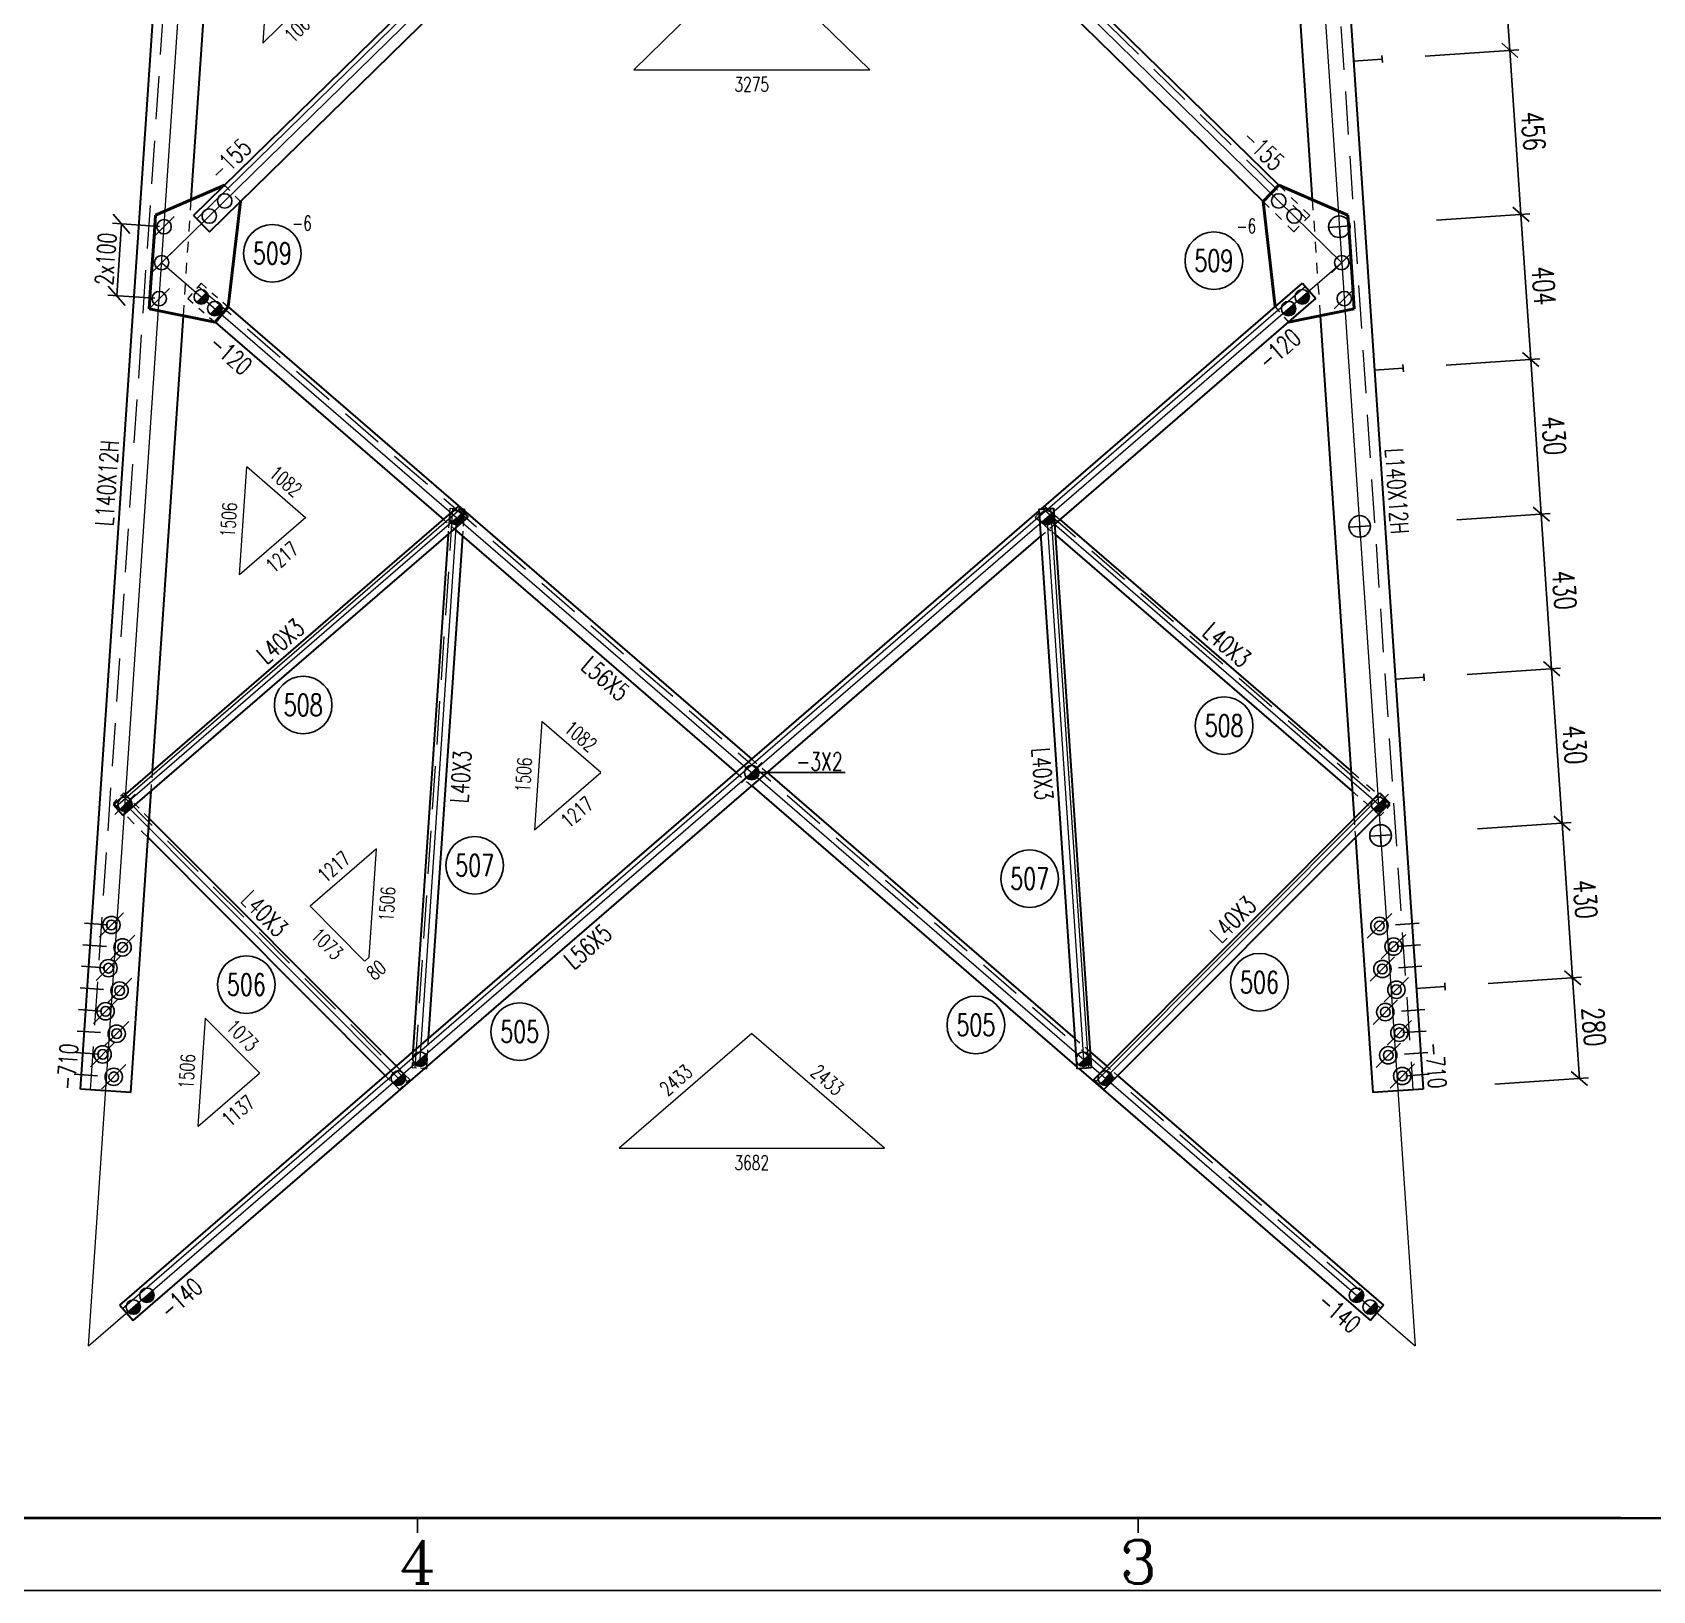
# Model space of a CAD drawing. Header units: millimetres. Extents: x 0 to 11880, y 0 to 8400.
# Drawn here: x 2611 to 7107, y 0 to 4325 of the extents above; entities that cross this region are included whole.
import ezdxf
from ezdxf.enums import TextEntityAlignment as Align

# ---------------------------------------------------------------- set-up
doc = ezdxf.new("R2010")
doc.units = ezdxf.units.MM
doc.header["$LTSCALE"] = 240
doc.header["$PDMODE"] = 3
for name, pattern in [('ANGLCEN', [2, 1.25, -0.25, 0.25, -0.25]), ('AOUTLINE', [6, 1, 1, 1, 1, 1, 1]), ('BOUTLINE', [6, 1, 1, 1, 1, 1, 1]), ('END1A', [6, 1, 1, 1, 1, 1, 1]), ('END2A', [6, 1, 1, 1, 1, 1, 1]), ('HIDDEN', [0.375, 0.25, -0.125]), ('THICKA', [6, 1, 1, 1, 1, 1, 1]), ('THICKB', [0.75, 0.5, -0.25])]:
    doc.linetypes.add(name, pattern=pattern)
for name, color, linetype in [('BACK', 7, 'Continuous'), ('FRONT', 7, 'Continuous'), ('MAIN', 7, 'Continuous'), ('PLATE', 7, 'Continuous'), ('Rotated', 7, 'Continuous'), ('TOWERNUT', 7, 'Continuous'), ('TRIANGLES', 1, 'Continuous')]:
    doc.layers.add(name, color=color, linetype=linetype)
doc.styles.add('COMPLEX', font='COMPLEX')
doc.styles.add('HZTXT', font='txt', dxfattribs={"width": 0.8, "bigfont": 'hztxt'})
doc.styles.add('SIMPLEX', font='simplex', dxfattribs={"width": 0.7, "bigfont": 'HZTXT'})
doc.styles.add('仿宋', font='SIMFANG.TTF')
doc.dimstyles.new('ISO-25', dxfattribs={"dimtxt": 2.5, "dimasz": 2.5, "dimexe": 1.25, "dimexo": 0.625, "dimtad": 1, "dimtxsty": 'Standard', "dimcen": 2.5, "dimadec": 0, "dimazin": 0, "dimtfac": 1, "dimtmove": 0, "dimatfit": 3, "dimfxl": 0, "dimarcsym": 0})

# ---------------------------------------------------------------- blocks, each defined once
blk = doc.blocks.new('TRIANGLE1TXT')
at = {"layer": 'TRIANGLES', "style": 'SIMPLEX', "width": 0.7}
blk.add_attdef('TRIANGLE1TXT', text='', height=40, dxfattribs=at).set_placement((0, 0), align=Align.MIDDLE)
blk = doc.blocks.new('TRIANGLE1S')
at = {"layer": 'TRIANGLES', "color": 1, "linetype": 'Continuous', "lineweight": 0}
blk.add_line((0, 0), (1, 0), dxfattribs=at)
at = {"layer": 'TRIANGLES', "style": '仿宋', "flags": 1}
for tag, p in [('SIDEMARK1', (0.394, 0.0116)), ('SIDEMARK2', (0.394, -0.0111)), ('SIDELENGTH', (0.3945, 0.0379)), ('SIDEMARK3', (0.394, -0.0342)), ('SIDEMARK4', (0.394, -0.0569))]:
    blk.add_attdef(tag, p, '', height=0.0177, dxfattribs=at)
blk = doc.blocks.new('*E26')
at = {"layer": 'TRIANGLES', "yscale": 0.1999999999998181, "zscale": 0.2}
for p, xscale, rotation in [((3271, 4917.9), 300.6894120184472, 266.1193810469588), ((4607.4, 4863.3), 457.7958996673013, 224.3252970643458), ((4934.9, 4543.4), 457.7958996672987, 135.6747029356538), ((3250.6, 4617.9), 212.8979498336517, 44.32529706434585), ((3185.5, 3144.9), 300.6894120184472, 86.11938104695875), ((3205.9, 3444.9), 216.2370660444573, 319.2241783193177), ((3369.6, 3303.7), 243.1098861605171, 220.775821680682), ((4024.6, 2738.8), 300.6894120184481, 266.1193810469589), ((4188.4, 2597.6), 216.2370660444586, 139.2241783193176), ((4004.3, 2438.8), 243.1098861605165, 40.77582168068217), ((3565.8, 2386.1), 243.1098861605184, 220.7758216806821), ((3545.5, 2086.1), 300.6894120184472, 86.11938104695892), ((3381.7, 2227.3), 214.4711114254104, 314.9923276995633), ((3533.3, 2075.7), 16.00000000000149, 40.77582168068161), ((3090.3, 1917.3), 300.6894120184463, 266.1193810469587), ((3242, 1765.6), 214.4711114254085, 134.9923276995631), ((4607.4, 1874.7), 486.2197723210356, 220.775821680682), ((4975.6, 1557.2), 486.2197723210334, 139.2241783193176), ((3070, 1617.3), 227.1098861605175, 40.77582168068226)]:
    blk.add_blockref('TRIANGLE1S', p, dxfattribs=dict(at, xscale=xscale, rotation=rotation))
at = {"layer": 'TRIANGLES'}
for p, rotation, values in [((3354.7, 4663.7), 44.32529706436259, {'TRIANGLE1TXT': '1065'}), ((3313.9, 3404.6), 319.2241783193022, {'TRIANGLE1TXT': '1082'}), ((3155.8, 3297.6), 86.11938104698669, {'TRIANGLE1TXT': '1506'}), ((3303.7, 3194), 40.775821680688, {'TRIANGLE1TXT': '1217'}), ((4132.6, 2698.5), 319.224178319302, {'TRIANGLE1TXT': '1082'}), ((3974.5, 2591.5), 86.1193810469875, {'TRIANGLE1TXT': '1506'}), ((4122.5, 2487.9), 40.77582168067818, {'TRIANGLE1TXT': '1217'}), ((3447.6, 2337), 40.77582168068786, {'TRIANGLE1TXT': '1217'}), ((3595.5, 2233.4), 86.1193810469875, {'TRIANGLE1TXT': '1506'}), ((3429.2, 2123.2), 314.9923276995563, {'TRIANGLE1TXT': '1073'}), ((3565.5, 2050.6), 40.77582168067818, {'TRIANGLE1TXT': '80'}), ((3194.4, 1869.7), 314.9923276995564, {'TRIANGLE1TXT': '1073'}), ((3040.3, 1770), 86.1193810469875, {'TRIANGLE1TXT': '1506'}), ((4397.2, 1746.2), 40.77582168067818, {'TRIANGLE1TXT': '2433'}), ((4817.6, 1746.2), 319.224178319302, {'TRIANGLE1TXT': '2433'}), ((3182.1, 1661.2), 40.77582168068786, {'TRIANGLE1TXT': '1137'})]:
    blk.add_blockref('TRIANGLE1TXT', p, dxfattribs=dict(at, rotation=rotation)).add_auto_attribs(values)
blk = doc.blocks.new('MAINANGLE')
at = {"layer": 'MAIN', "color": 2, "linetype": 'ANGLCEN', "lineweight": 0}
blk.add_line((-0.5, 0), (0.5, 0), dxfattribs=at)
at = {"layer": 'MAIN', "style": 'HZTXT', "width": 0.8, "flags": 1}
for tag, p in [('ATYPE', (-0.12897, 0.18894)), ('Q235345', (-0.12897, 0.13894)), ('ALENGTH', (-0.12897, 0.08894)), ('ABACK1', (-0.12897, 0.03894)), ('ABACK2', (-0.12897, -0.01106)), ('SCROWTYP', (-0.12897, -0.06106)), ('SCROWPS1', (-0.12897, -0.11106)), ('SCROWPS2', (-0.12897, -0.16106)), ('SCROWQT1', (-0.12897, -0.21106)), ('SCROWQT2', (-0.12897, -0.26106)), ('SQUIRE', (-0.12897, -0.31106)), ('MAINOR', (-0.12897, -0.36106)), ('TOWER3D', (-0.12897, -0.41106)), ('REMARK', (-0.12897, -0.46106))]:
    blk.add_attdef(tag, p, '', height=0.05, dxfattribs=at)
blk = doc.blocks.new('ANGLE_TYPE')
at = {"color": 3, "style": 'SIMPLEX', "width": 0.7}
blk.add_attdef('ANGLESIZE', text='', height=50, dxfattribs=at).set_placement((0, 0), align=Align.CENTER)
blk = doc.blocks.new('FRONTANGLE')
at = {"layer": 'FRONT', "color": 2, "linetype": 'ANGLCEN', "lineweight": 0}
blk.add_line((-0.5, 0), (0.5, 0), dxfattribs=at)
at = {"layer": 'FRONT', "style": 'HZTXT', "width": 0.8, "flags": 1}
for tag, p in [('ATYPE', (-0.12897, 0.18894)), ('Q235345', (-0.12897, 0.13894)), ('ALENGTH', (-0.12897, 0.08894)), ('ABACK1', (-0.12897, 0.03894)), ('ABACK2', (-0.12897, -0.01106)), ('SCROWTYP', (-0.12897, -0.06106)), ('SCROWPS1', (-0.12897, -0.11106)), ('SCROWPS2', (-0.12897, -0.16106)), ('SCROWQT1', (-0.12897, -0.21106)), ('SCROWQT2', (-0.12897, -0.26106)), ('SQUIRE', (-0.12897, -0.31106)), ('MAINOR', (-0.12897, -0.36106)), ('TOWER3D', (-0.12897, -0.41106)), ('REMARK', (-0.12897, -0.46106)), ('REMARK1', (-0.12897, -0.51093)), ('REMARK2', (-0.12897, -0.56463)), ('REMARK3', (-0.12897, -0.62216)), ('REMARK4', (-0.12897, -0.6797)), ('REMARK5', (-0.12897, -0.73674)), ('REMARK6', (-0.12897, -0.80123)), ('REMARK7', (-0.12897, -0.86324)), ('REMARK8', (-0.12897, -0.93021)), ('REMARK9', (-0.12897, -0.9947)), ('REMARK10', (-0.12897, -1.0567))]:
    blk.add_attdef(tag, p, '', height=0.05, dxfattribs=at)
blk = doc.blocks.new('BACKANGLE')
at = {"layer": 'BACK', "color": 2, "linetype": 'ANGLCEN', "lineweight": 0}
blk.add_line((-0.5, 0), (0.5, 0), dxfattribs=at)
at = {"layer": 'BACK', "style": 'HZTXT', "width": 0.8, "flags": 1}
for tag, p in [('ATYPE', (-0.12897, 0.18894)), ('Q235345', (-0.12897, 0.13894)), ('ALENGTH', (-0.12897, 0.08894)), ('ABACK1', (-0.12897, 0.03894)), ('ABACK2', (-0.12897, -0.01106)), ('SCROWTYP', (-0.12897, -0.06106)), ('SCROWPS1', (-0.12897, -0.11106)), ('SCROWPS2', (-0.12897, -0.16106)), ('SCROWQT1', (-0.12897, -0.21106)), ('SCROWQT2', (-0.12897, -0.26106)), ('SQUIRE', (-0.12897, -0.31106)), ('MAINOR', (-0.12897, -0.36106)), ('TOWER3D', (-0.12897, -0.41106))]:
    blk.add_attdef(tag, p, '', height=0.05, dxfattribs=at)
at = {"layer": 'FRONT', "style": 'HZTXT', "width": 0.8, "flags": 1}
for tag, p in [('REMARK', (-0.12367, -0.47698)), ('REMARK1', (-0.12367, -0.52685)), ('REMARK2', (-0.12367, -0.58055)), ('REMARK3', (-0.12367, -0.63808)), ('REMARK4', (-0.12367, -0.69562)), ('REMARK5', (-0.12367, -0.75267)), ('REMARK6', (-0.12367, -0.81715)), ('REMARK7', (-0.12367, -0.87916)), ('REMARK8', (-0.12367, -0.94613)), ('REMARK9', (-0.12367, -1.01062)), ('REMARK10', (-0.12367, -1.07263))]:
    blk.add_attdef(tag, p, '', height=0.05, dxfattribs=at)
blk = doc.blocks.new('Angle_BE')
at = {"color": 1, "style": 'SIMPLEX', "width": 0.7}
blk.add_attdef('BACK_ANGLE_END', text='', height=50, dxfattribs=at).set_placement((0, 0), align=Align.CENTER)
blk = doc.blocks.new('SM16X40')
at = {"color": 1}
blk.add_lwpolyline([(7.2, 7.2, 19.5, 19.5, -1.005029), (-7.3, -7.2, 9.76, 9.76, 1.005029)], format="xyseb", dxfattribs=at)
blk.add_circle((0, 0), 20, dxfattribs=at)
at = {"color": 5, "style": 'HZTXT', "width": 0.8}
for tag, p, flags in [('SCROWTYPE', (-15, 36.6), 3), ('REMARK1', (-15, 27.4), 1), ('REMARK2', (-15, 18.2), 1)]:
    blk.add_attdef(tag, p, '', height=8, dxfattribs=dict(at, flags=flags))
blk = doc.blocks.new('SM20X45')
at = {"color": 1}
blk.add_circle((0, 0), 20, dxfattribs=at)
at = {"color": 5, "style": 'HZTXT', "width": 0.8}
for tag, p, flags in [('SCROWTYPE', (-15, 36.6), 3), ('REMARK1', (-15, 27.4), 1), ('REMARK2', (-15, 18.2), 1)]:
    blk.add_attdef(tag, p, '', height=8, dxfattribs=dict(at, flags=flags))
blk = doc.blocks.new('SM20X55')
at = {"color": 1}
blk.add_line((-28.2, -28.4), (28.2, 28.4), dxfattribs=at)
blk.add_circle((0, 0), 20, dxfattribs=at)
at = {"color": 5, "style": 'HZTXT', "width": 0.8}
for tag, p, flags in [('SCROWTYPE', (-15, 36.6), 3), ('REMARK1', (-15, 27.4), 1), ('REMARK2', (-15, 18.2), 1)]:
    blk.add_attdef(tag, p, '', height=8, dxfattribs=dict(at, flags=flags))
blk = doc.blocks.new('D16L180F')
at = {"layer": 'TOWERNUT', "color": 1}
for p, q in [((-30, 0), (30, 0)), ((0, -30), (0, 0))]:
    blk.add_line(p, q, dxfattribs=at)
blk.add_circle((0, 0), 30, dxfattribs=at)
at = {"layer": 'TOWERNUT', "style": 'HZTXT', "width": 0.8}
for tag, p, flags in [('NUTTYPE', (-41.5, 22.3), 3), ('NUTMARK1', (-41.4, 1.7), 1), ('NUTMARK3', (-42, -43.7), 1), ('NUTMARK2', (-41.4, -20), 1)]:
    blk.add_attdef(tag, p, '', height=20, dxfattribs=dict(at, flags=flags))
blk = doc.blocks.new('D16L180S')
at = {"layer": 'TOWERNUT', "color": 1}
for p, q in [((0, 0), (80, 0)), ((80, -10), (80, 10))]:
    blk.add_line(p, q, dxfattribs=at)
at = {"layer": 'TOWERNUT', "style": 'HZTXT', "width": 0.8}
for tag, p, flags in [('NUTTYPE', (58.5, 22.3), 3), ('NUTMARK1', (58.6, 1.7), 1), ('NUTMARK3', (58, -43.7), 1), ('NUTMARK2', (58.6, -20), 1)]:
    blk.add_attdef(tag, p, '', height=20, dxfattribs=dict(at, flags=flags))
blk = doc.blocks.new('D20L200F')
at = {"layer": 'TOWERNUT', "color": 1}
for p, q in [((-30, 0), (30, 0)), ((0, -30), (0, 0))]:
    blk.add_line(p, q, dxfattribs=at)
blk.add_circle((0, 0), 30, dxfattribs=at)
at = {"layer": 'TOWERNUT', "style": 'HZTXT', "width": 0.8}
for tag, p, flags in [('NUTTYPE', (-41.5, 22.3), 3), ('NUTMARK1', (-41.4, 1.7), 1), ('NUTMARK3', (-42, -43.7), 1), ('NUTMARK2', (-41.4, -20), 1)]:
    blk.add_attdef(tag, p, '', height=20, dxfattribs=dict(at, flags=flags))
blk = doc.blocks.new('D24L240S')
at = {"layer": 'TOWERNUT', "color": 1}
for p, q in [((0, 0), (80, 0)), ((80, -10), (80, 10))]:
    blk.add_line(p, q, dxfattribs=at)
at = {"layer": 'TOWERNUT', "style": 'HZTXT', "width": 0.8}
for tag, p, flags in [('NUTTYPE', (58.5, 22.3), 3), ('NUTMARK1', (58.6, 1.7), 1), ('NUTMARK3', (58, -43.7), 1), ('NUTMARK2', (58.6, -20), 1)]:
    blk.add_attdef(tag, p, '', height=20, dxfattribs=dict(at, flags=flags))
blk = doc.blocks.new('_Oblique')
at = {"color": 0, "linetype": 'ByBlock', "lineweight": -2}
blk.add_line((-0.5, -0.5), (0.5, 0.5), dxfattribs=at)
blk = doc.blocks.new('*D44')
at = {"layer": 'Defpoints', "color": 0}
for p in [(6451.4, 1671.6), (6885.4, 1701), (6470.3, 1392.3)]:
    blk.add_point(p, dxfattribs=at)
at = {"layer": 'Rotated', "color": 0, "lineweight": -2}
for p, q in [((6650.9, 1685.1), (6910.3, 1702.7)), ((6904.3, 1421.6), (6885.4, 1701)), ((6669.8, 1405.8), (6929.3, 1423.3))]:
    blk.add_line(p, q, dxfattribs=at)
at = {"layer": 'Rotated', "color": 0, "lineweight": -2, "xscale": 42.4264, "yscale": 42.4264, "zscale": 42.4264}
for p, rotation in [((6885.4, 1701), 93.87178916347217), ((6904.3, 1421.6), 273.8717891634722)]:
    blk.add_blockref('_Oblique', p, dxfattribs=dict(at, rotation=rotation))
at = {"layer": 'Rotated', "color": 0, "insert": (6944.7, 1564.7), "char_height": 60, "attachment_point": 5, "rotation": 273.8718, "style": 'SIMPLEX'}
blk.add_mtext('280', dxfattribs=at)
blk = doc.blocks.new('*D45')
at = {"layer": 'Defpoints', "color": 0}
for p in [(6856.4, 2130), (6422.4, 2100.6), (6451.4, 1671.6)]:
    blk.add_point(p, dxfattribs=at)
at = {"layer": 'Rotated', "color": 0, "lineweight": -2}
for p, q in [((6621.9, 2114.1), (6881.3, 2131.7)), ((6885.4, 1701), (6856.4, 2130)), ((6650.9, 1685.1), (6910.3, 1702.7))]:
    blk.add_line(p, q, dxfattribs=at)
at = {"layer": 'Rotated', "color": 0, "lineweight": -2, "xscale": 42.4264, "yscale": 42.4264, "zscale": 42.4264}
for p, rotation in [((6856.4, 2130), 93.87178916347217), ((6885.4, 1701), 273.8717891634722)]:
    blk.add_blockref('_Oblique', p, dxfattribs=dict(at, rotation=rotation))
at = {"layer": 'Rotated', "color": 0, "insert": (6920.8, 1918.9), "char_height": 60, "attachment_point": 5, "rotation": 273.8718, "style": 'SIMPLEX'}
blk.add_mtext('430', dxfattribs=at)
blk = doc.blocks.new('*D46')
at = {"layer": 'Defpoints', "color": 0}
for p in [(6393.3, 2529.7), (6827.3, 2559), (6422.4, 2100.6)]:
    blk.add_point(p, dxfattribs=at)
at = {"layer": 'Rotated', "color": 0, "lineweight": -2}
for p, q in [((6592.9, 2543.2), (6852.3, 2560.7)), ((6856.4, 2130), (6827.3, 2559)), ((6621.9, 2114.1), (6881.3, 2131.7))]:
    blk.add_line(p, q, dxfattribs=at)
at = {"layer": 'Rotated', "color": 0, "lineweight": -2, "xscale": 42.4264, "yscale": 42.4264, "zscale": 42.4264}
for p, rotation in [((6827.3, 2559), 93.87178916347217), ((6856.4, 2130), 273.8717891634722)]:
    blk.add_blockref('_Oblique', p, dxfattribs=dict(at, rotation=rotation))
at = {"layer": 'Rotated', "color": 0, "insert": (6891.7, 2347.9), "char_height": 60, "attachment_point": 5, "rotation": 273.8718, "style": 'SIMPLEX'}
blk.add_mtext('430', dxfattribs=at)
blk = doc.blocks.new('*D47')
at = {"layer": 'Defpoints', "color": 0}
for p in [(6798.3, 2988), (6364.3, 2958.7), (6393.3, 2529.7)]:
    blk.add_point(p, dxfattribs=at)
at = {"layer": 'Rotated', "color": 0, "lineweight": -2}
for p, q in [((6563.8, 2972.2), (6823.2, 2989.7)), ((6827.3, 2559), (6798.3, 2988)), ((6592.9, 2543.2), (6852.3, 2560.7))]:
    blk.add_line(p, q, dxfattribs=at)
at = {"layer": 'Rotated', "color": 0, "lineweight": -2, "xscale": 42.4264, "yscale": 42.4264, "zscale": 42.4264}
for p, rotation in [((6798.3, 2988), 93.87178916347217), ((6827.3, 2559), 273.8717891634722)]:
    blk.add_blockref('_Oblique', p, dxfattribs=dict(at, rotation=rotation))
at = {"layer": 'Rotated', "color": 0, "insert": (6862.7, 2776.9), "char_height": 60, "attachment_point": 5, "rotation": 273.8718, "style": 'SIMPLEX'}
blk.add_mtext('430', dxfattribs=at)
blk = doc.blocks.new('*D48')
at = {"layer": 'Defpoints', "color": 0}
for p in [(6335.3, 3387.7), (6769.3, 3417.1), (6364.3, 2958.7)]:
    blk.add_point(p, dxfattribs=at)
at = {"layer": 'Rotated', "color": 0, "lineweight": -2}
for p, q in [((6534.8, 3401.2), (6794.2, 3418.8)), ((6798.3, 2988), (6769.3, 3417.1)), ((6563.8, 2972.2), (6823.2, 2989.7))]:
    blk.add_line(p, q, dxfattribs=at)
at = {"layer": 'Rotated', "color": 0, "lineweight": -2, "xscale": 42.4264, "yscale": 42.4264, "zscale": 42.4264}
for p, rotation in [((6769.3, 3417.1), 93.87178916347217), ((6798.3, 2988), 273.8717891634722)]:
    blk.add_blockref('_Oblique', p, dxfattribs=dict(at, rotation=rotation))
at = {"layer": 'Rotated', "color": 0, "insert": (6833.7, 3205.9), "char_height": 60, "attachment_point": 5, "rotation": 273.8718, "style": 'SIMPLEX'}
blk.add_mtext('430', dxfattribs=at)
blk = doc.blocks.new('*D49')
at = {"layer": 'Defpoints', "color": 0}
for p in [(6308, 3790.5), (6742, 3819.9), (6335.3, 3387.7)]:
    blk.add_point(p, dxfattribs=at)
at = {"layer": 'Rotated', "color": 0, "lineweight": -2}
for p, q in [((6507.5, 3804), (6766.9, 3821.6)), ((6769.3, 3417.1), (6742, 3819.9)), ((6534.8, 3401.2), (6794.2, 3418.8))]:
    blk.add_line(p, q, dxfattribs=at)
at = {"layer": 'Rotated', "color": 0, "lineweight": -2, "xscale": 42.4264, "yscale": 42.4264, "zscale": 42.4264}
for p, rotation in [((6742, 3819.9), 93.87178916347217), ((6769.3, 3417.1), 273.8717891634722)]:
    blk.add_blockref('_Oblique', p, dxfattribs=dict(at, rotation=rotation))
at = {"layer": 'Rotated', "color": 0, "insert": (6805.5, 3621.9), "char_height": 60, "attachment_point": 5, "rotation": 273.8718, "style": 'SIMPLEX'}
blk.add_mtext('404', dxfattribs=at)
blk = doc.blocks.new('*D50')
at = {"layer": 'Defpoints', "color": 0}
for p in [(6711.2, 4275.1), (6277.2, 4245.7), (6308, 3790.5)]:
    blk.add_point(p, dxfattribs=at)
at = {"layer": 'Rotated', "color": 0, "lineweight": -2}
for p, q in [((6476.7, 4259.2), (6736.1, 4276.8)), ((6742, 3819.9), (6711.2, 4275.1)), ((6507.5, 3804), (6766.9, 3821.6))]:
    blk.add_line(p, q, dxfattribs=at)
at = {"layer": 'Rotated', "color": 0, "lineweight": -2, "xscale": 42.4264, "yscale": 42.4264, "zscale": 42.4264}
for p, rotation in [((6711.2, 4275.1), 93.87178916347217), ((6742, 3819.9), 273.8717891634722)]:
    blk.add_blockref('_Oblique', p, dxfattribs=dict(at, rotation=rotation))
at = {"layer": 'Rotated', "color": 0, "insert": (6776.5, 4050.9), "char_height": 60, "attachment_point": 5, "rotation": 273.8718, "style": 'SIMPLEX'}
blk.add_mtext('456', dxfattribs=at)
blk = doc.blocks.new('*D51')
at = {"layer": 'Defpoints', "color": 0}
for p in [(6682.2, 4704.1), (6248.1, 4674.7), (6277.2, 4245.7)]:
    blk.add_point(p, dxfattribs=at)
at = {"layer": 'Rotated', "color": 0, "lineweight": -2}
for p, q in [((6447.7, 4688.3), (6707.1, 4705.8)), ((6711.2, 4275.1), (6682.2, 4704.1)), ((6476.7, 4259.2), (6736.1, 4276.8))]:
    blk.add_line(p, q, dxfattribs=at)
at = {"layer": 'Rotated', "color": 0, "lineweight": -2, "xscale": 42.4264, "yscale": 42.4264, "zscale": 42.4264}
for p, rotation in [((6682.2, 4704.1), 93.87178916347217), ((6711.2, 4275.1), 273.8717891634722)]:
    blk.add_blockref('_Oblique', p, dxfattribs=dict(at, rotation=rotation))
at = {"layer": 'Rotated', "color": 0, "insert": (6746.6, 4493), "char_height": 60, "attachment_point": 5, "rotation": 273.8718, "style": 'SIMPLEX'}
blk.add_mtext('430', dxfattribs=at)
blk = doc.blocks.new('*D60')
at = {"color": 0, "lineweight": -2}
for p, q in [((2964.2, 3786.6), (2833.7, 3795.5)), ((2845.1, 3594.2), (2858.6, 3793.8)), ((2950.7, 3587.1), (2820.2, 3595.9))]:
    blk.add_line(p, q, dxfattribs=at)
at = {"layer": 'Defpoints', "color": 0}
for p in [(2858.6, 3793.8), (2976.7, 3785.8), (2963.1, 3586.2)]:
    blk.add_point(p, dxfattribs=at)
at = {"color": 0, "lineweight": -2, "xscale": 50, "yscale": 50, "zscale": 50}
for p, rotation in [((2858.6, 3793.8), 86.12821078414933), ((2845.1, 3594.2), 266.1282107841494)]:
    blk.add_blockref('_Oblique', p, dxfattribs=dict(at, rotation=rotation))
at = {"color": 0, "insert": (2814.5, 3696.5), "char_height": 50, "attachment_point": 5, "rotation": 86.1282, "style": 'SIMPLEX'}
blk.add_mtext('2x100', dxfattribs=at)
blk = doc.blocks.new('DQ_OR_DB')
at = {"color": 3}
blk.add_line((0, 0), (143, 0), dxfattribs=at)
at = {"color": 1, "style": 'SIMPLEX', "width": 0.7}
blk.add_attdef('DQDBMARK1', text='', height=50, dxfattribs=at).set_placement((71.5, 30.5), align=Align.MIDDLE_CENTER)
at = {"color": 5, "style": 'SIMPLEX', "width": 0.8, "flags": 1}
blk.add_attdef('DQDBQTY', text='', height=10, dxfattribs=at).set_placement((136.4, -36.7), align=Align.CENTER)
at = {"color": 5, "style": 'HZTXT', "width": 0.8, "flags": 1}
blk.add_attdef('DQDBTYPE', text='', height=8, dxfattribs=at).set_placement((135.7, -41.9), align=Align.MIDDLE_CENTER)
blk.add_attdef('DQDBMARK2', (114.5, -23.7), '', height=8, dxfattribs=at)
blk = doc.blocks.new('SM16X50')
at = {"color": 1}
blk.add_line((-28.2, -28.3), (28.2, 28.4), dxfattribs=at)
blk.add_lwpolyline([(7.2, 7.3, 19.5, 19.5, -1.005029), (-7.3, -7.2, 9.76, 9.76, 1.005029)], format="xyseb", dxfattribs=at)
blk.add_circle((0, 0), 20, dxfattribs=at)
at = {"color": 5, "style": 'HZTXT', "width": 0.8}
for tag, p, flags in [('SCROWTYPE', (-15.1, 36.6), 3), ('REMARK1', (-15.1, 27.5), 1), ('REMARK2', (-15.1, 18.3), 1)]:
    blk.add_attdef(tag, p, '', height=8, dxfattribs=dict(at, flags=flags))
blk = doc.blocks.new('BomGeneraL8')
at = {"color": 7, "linetype": 'Continuous', "lineweight": -3}
blk.add_circle((0, 0), 80, dxfattribs=at)
at = {"color": 1, "style": 'SIMPLEX', "width": 0.7}
blk.add_attdef('ITEMNUMBER', text='', height=60, dxfattribs=at).set_placement((0, 0), align=Align.MIDDLE)
at = {"color": 1, "style": 'HZTXT', "width": 0.8, "flags": 1}
for tag, p in [('ITEMTYPE', (2.7, -49.5)), ('ITEMLENGTH', (9.7, -90.8)), ('ITEMQTY', (4.9, -127.2)), ('ITEMREMARK', (4.9, -209.2)), ('ITEMWEIGHT', (4.6, -170.6)), ('ITEMREM1', (7, -252.4)), ('ITEMREM2', (11.4, -299.8))]:
    blk.add_attdef(tag, text='', height=30, dxfattribs=at).set_placement(p, align=Align.CENTER)
blk = doc.blocks.new('BomGeneraL8_')
at = {"color": 7, "linetype": 'Continuous', "lineweight": -3}
blk.add_circle((0, 0), 80, dxfattribs=at)
at = {"color": 1, "style": 'SIMPLEX', "width": 0.7}
blk.add_attdef('ITEMLENGTH', text='', height=40, dxfattribs=at).set_placement((82.2, 63.8), align=Align.CENTER)
blk.add_attdef('ITEMNUMBER', text='', height=60, dxfattribs=at).set_placement((0, 0), align=Align.MIDDLE)
at = {"color": 1, "style": 'HZTXT', "width": 0.8, "flags": 1}
for tag, p in [('ITEMTYPE', (2.7, -49.5)), ('ITEMQTY', (4.9, -127.2)), ('ITEMREMARK', (4.9, -209.2)), ('ITEMWEIGHT', (4.6, -170.6)), ('ITEMREM1', (7, -252.4)), ('ITEMREM2', (11.4, -299.8))]:
    blk.add_attdef(tag, text='', height=30, dxfattribs=at).set_placement(p, align=Align.CENTER)
blk = doc.blocks.new('BomShow8')
at = {"color": 4, "linetype": 'Continuous', "lineweight": -3}
blk.add_circle((0, 0), 80, dxfattribs=at)
at = {"color": 6, "style": 'SIMPLEX', "width": 0.7}
blk.add_attdef('ITEMNUMBER0', text='', height=60, dxfattribs=at).set_placement((0, 0), align=Align.MIDDLE)
at = {"color": 1, "style": 'HZTXT', "width": 0.8, "flags": 1}
for tag, p in [('ITEMREMARK', (7, -66.8)), ('ITEMREM1', (9.2, -110)), ('ITEMREM2', (13.5, -157.4))]:
    blk.add_attdef(tag, text='', height=30, dxfattribs=at).set_placement(p, align=Align.CENTER)
blk = doc.blocks.new('BomShow8_')
at = {"color": 4, "linetype": 'Continuous', "lineweight": -3}
blk.add_circle((0, 0), 80, dxfattribs=at)
at = {"color": 1, "style": 'SIMPLEX', "width": 0.7}
blk.add_attdef('ITEMLENGTH', (62.3, 76.4), '', height=40, dxfattribs=at)
at = {"color": 6, "style": 'SIMPLEX', "width": 0.7}
blk.add_attdef('ITEMNUMBER0', text='', height=60, dxfattribs=at).set_placement((0, 0), align=Align.MIDDLE)
at = {"color": 1, "style": 'HZTXT', "width": 0.8, "flags": 1}
for tag, p in [('ITEMREMARK', (7, -66.8)), ('ITEMREM1', (9.2, -110)), ('ITEMREM2', (13.5, -157.4))]:
    blk.add_attdef(tag, text='', height=30, dxfattribs=at).set_placement(p, align=Align.CENTER)
blk = doc.blocks.new('SM24X65')
at = {"color": 1}
blk.add_line((-33.9, -34), (33.9, 34), dxfattribs=at)
for radius in [24, 13.5]:
    blk.add_circle((0, 0), radius, dxfattribs=at)
at = {"color": 5, "style": 'HZTXT', "width": 0.8}
for tag, p, flags in [('SCROWTYPE', (-15, 36.6), 3), ('REMARK1', (-15, 27.4), 1), ('REMARK2', (-15, 18.2), 1)]:
    blk.add_attdef(tag, p, '', height=8, dxfattribs=dict(at, flags=flags))

msp = doc.modelspace()

# ---------------------------------------------------------------- linework, layer by layer
at = {"color": 7}
for p, q in [((4607.4, 2270.54), (4724.01, 2270.54)), ((2820.46, 1848.17), (2755.61, 1852.56)), ((6394.34, 1848.17), (6459.19, 1852.56)), ((2816.41, 1788.3), (2751.56, 1792.69)), ((6398.39, 1788.3), (6463.25, 1792.69)), ((2812.36, 1728.44), (2747.51, 1732.83)), ((6402.44, 1728.44), (6467.3, 1732.83)), ((2808.31, 1668.58), (2743.46, 1672.97)), ((2804.26, 1608.72), (2739.41, 1613.1)), ((6410.55, 1608.72), (6475.4, 1613.1)), ((2800.21, 1548.85), (2735.35, 1553.24)), ((6414.6, 1548.85), (6479.45, 1553.24)), ((2796.15, 1488.99), (2731.3, 1493.38)), ((6418.65, 1488.99), (6483.5, 1493.38)), ((2792.1, 1429.13), (2727.25, 1433.52)), ((6422.7, 1429.13), (6487.55, 1433.52)), ((3680, 200), (3680, 160)), ((5680, 200), (5680, 160)), ((0, 0), (11880, 0))]:
    msp.add_line(p, q, dxfattribs=at)
at = {"color": 7, "linetype": 'Continuous', "const_width": 7.2}
msp.add_lwpolyline([(502.08, 202), (11675.68, 200.57)], dxfattribs=at)
at = {"layer": 'BACK', "color": 7, "linetype": 'THICKB', "lineweight": 0}
for p, q in [((3279.57, 6615.4), (6147.41, 3807.9)), ((3071.72, 3620.2), (6353.53, 783.37)), ((3673.24, 1450.73), (3778.37, 3004.05)), ((5415.1, 3003.69), (6373.43, 2175.3)), ((2859, 2208.74), (3652.48, 1413.24))]:
    msp.add_line(p, q, dxfattribs=at)
at = {"layer": 'BACK', "color": 7, "linetype": 'BOUTLINE', "lineweight": 30}
for p, q in [((5407.98, 4461.25), (6026.4, 3855.83)), ((3118.08, 3520.92), (3751.95, 2972.99)), ((3809.96, 2996.87), (3810.3, 3001.89)), ((3710.85, 1532.56), (3805.22, 2926.94)), ((3782.54, 2946.55), (4564.59, 2270.54)), ((5449.34, 2931.79), (6274.03, 2218.92)), ((4607.4, 2233.52), (5509.27, 1453.94)), ((2932.06, 2090.19), (3591.33, 1429.24)), ((3705.17, 1448.57), (3705.53, 1453.94)), ((5515.08, 1448.92), (6324.23, 749.48))]:
    msp.add_line(p, q, dxfattribs=at)
at = {"layer": 'BACK', "color": 7, "linetype": 'AOUTLINE', "lineweight": 30}
for p, q in [((5518.42, 4441.29), (6070.47, 3900.85)), ((3154.7, 3563.28), (4607.4, 2307.55)), ((5462.85, 2972.99), (6270.23, 2275.08)), ((3668.27, 1495.75), (3765.46, 2931.79)), ((4650.22, 2270.54), (5503.95, 1532.56)), ((2935.65, 2143.23), (3621.67, 1455.46)), ((5546.53, 1495.75), (5593.14, 1455.46)), ((5623.48, 1429.24), (6360.85, 791.84))]:
    msp.add_line(p, q, dxfattribs=at)
at = {"layer": 'BACK', "color": 7, "linetype": 'HIDDEN', "lineweight": 5}
for p, q in [((6070.47, 3900.85), (6087.62, 3884.06)), ((6104.77, 3867.28), (6121.92, 3850.49)), ((6026.4, 3855.83), (6043.55, 3839.05)), ((6060.7, 3822.26), (6077.85, 3805.47)), ((6139.07, 3833.7), (6156.22, 3816.91)), ((6095, 3788.68), (6112.15, 3771.89)), ((6126.84, 3786.9), (6112.15, 3771.89)), ((6156.22, 3816.91), (6141.53, 3801.9)), ((3054.63, 3600.43), (3042.43, 3586.31)), ((3079.05, 3628.68), (3066.84, 3614.55)), ((3079.05, 3628.68), (3094.18, 3615.6)), ((3109.31, 3602.52), (3124.44, 3589.44)), ((3042.43, 3586.31), (3057.56, 3573.23)), ((3072.69, 3560.15), (3087.82, 3547.07)), ((3139.57, 3576.36), (3154.7, 3563.28)), ((3102.95, 3533.99), (3118.08, 3520.92)), ((3751.95, 2972.99), (3762.15, 2964.17)), ((3767.35, 2959.68), (3768.36, 2974.65)), ((3769.37, 2989.62), (3770.39, 3004.59)), ((3770.39, 3004.59), (3781.47, 3003.84)), ((3792.55, 3003.09), (3803.63, 3002.34)), ((3807.12, 2954.91), (3808.06, 2968.9)), ((3809.01, 2982.88), (3809.96, 2996.87)), ((5394.17, 2979.48), (5402.89, 2989.57)), ((5394.17, 2979.48), (5406.87, 2968.5)), ((5411.61, 2999.65), (5420.33, 3009.74)), ((5420.33, 3009.74), (5434.51, 2997.49)), ((5448.68, 2985.24), (5462.85, 2972.99)), ((3765.46, 2931.79), (3766.09, 2941.09)), ((3766.72, 2950.38), (3767.35, 2959.68)), ((3772.34, 2955.36), (3782.54, 2946.55)), ((3805.22, 2926.94), (3806.17, 2940.92)), ((5419.57, 2957.53), (5432.27, 2946.55)), ((5432.27, 2946.55), (5437.96, 2941.63)), ((5443.65, 2936.71), (5449.34, 2931.79)), ((4607.4, 2307.55), (4621.67, 2295.21)), ((4564.59, 2270.54), (4578.86, 2258.2)), ((4635.95, 2282.87), (4650.22, 2270.54)), ((6270.23, 2275.08), (6291.92, 2256.33)), ((2855.23, 2204.98), (2864.67, 2214.39)), ((2864.67, 2214.39), (2878.87, 2200.16)), ((4593.13, 2245.86), (4607.4, 2233.52)), ((6274.03, 2218.92), (6289.73, 2205.35)), ((6313.6, 2237.59), (6335.29, 2218.84)), ((2836.35, 2186.15), (2845.79, 2195.56)), ((2836.35, 2186.15), (2855.49, 2166.95)), ((2893.06, 2185.93), (2907.26, 2171.7)), ((6305.42, 2191.79), (6321.11, 2178.22)), ((6336.81, 2164.66), (6352.5, 2151.09)), ((6361.22, 2161.18), (6352.5, 2151.09)), ((6356.97, 2200.1), (6378.66, 2181.35)), ((6378.66, 2181.35), (6369.94, 2171.26)), ((2874.63, 2147.76), (2893.78, 2128.57)), ((2921.45, 2157.46), (2935.65, 2143.23)), ((2912.92, 2109.38), (2932.06, 2090.19)), ((3709.79, 1516.83), (3710.85, 1532.56)), ((5503.95, 1532.56), (5518.14, 1520.29)), ((3667.27, 1480.92), (3668.27, 1495.75)), ((3707.66, 1485.38), (3708.73, 1501.11)), ((5532.34, 1508.02), (5546.53, 1495.75)), ((3621.67, 1455.46), (3633.83, 1443.27)), ((3665.26, 1451.27), (3666.26, 1466.1)), ((3676.76, 1450.49), (3665.26, 1451.27)), ((3699.75, 1448.94), (3688.25, 1449.72)), ((3705.53, 1453.94), (3706.6, 1469.66)), ((5509.27, 1453.94), (5511.21, 1452.26)), ((5513.14, 1450.59), (5515.08, 1448.92)), ((5593.14, 1455.46), (5603.25, 1446.72)), ((3591.33, 1429.24), (3604.16, 1416.37)), ((3616.99, 1403.51), (3629.83, 1390.64)), ((3639.27, 1400.06), (3629.83, 1390.64)), ((3645.99, 1431.08), (3658.15, 1418.89)), ((3658.15, 1418.89), (3648.71, 1409.47)), ((5613.36, 1437.98), (5623.48, 1429.24))]:
    msp.add_line(p, q, dxfattribs=at)
at = {"layer": 'BACK', "color": 7, "linetype": 'END2A', "lineweight": 30}
for p, q in [((3803.63, 3002.34), (3810.3, 3001.89)), ((6360.85, 791.84), (6324.23, 749.48))]:
    msp.add_line(p, q, dxfattribs=at)
at = {"layer": 'BACK', "color": 7, "linetype": 'END1A', "lineweight": 30}
msp.add_line((3705.17, 1448.57), (3699.75, 1448.94), dxfattribs=at)
at = {"layer": 'FRONT', "color": 7, "linetype": 'THICKA', "lineweight": 0}
for p, q in [((3067.44, 3807.95), (5935.28, 6615.44)), ((2861.33, 783.41), (6143.13, 3620.25)), ((2841.39, 2175.31), (3799.72, 3003.7)), ((5436.44, 3004.03), (5541.56, 1450.71)), ((5562.33, 1413.25), (6355.81, 2208.76))]:
    msp.add_line(p, q, dxfattribs=at)
at = {"layer": 'FRONT', "color": 7, "linetype": 'AOUTLINE', "lineweight": 30}
for p, q in [((3058.63, 3816.95), (5302.8, 6013.9)), ((5411.15, 3002.32), (6135.81, 3628.72)), ((2836.16, 2181.36), (3794.49, 3009.75)), ((2854.01, 791.89), (5404.85, 2996.87)), ((5444.42, 3004.57), (5549.54, 1451.25)), ((5556.67, 1418.9), (6350.15, 2214.41))]:
    msp.add_line(p, q, dxfattribs=at)
at = {"layer": 'FRONT', "color": 7, "linetype": 'BOUTLINE', "lineweight": 30}
for p, q in [((3102.7, 3771.93), (5308.4, 5931.22)), ((5447.46, 2959.68), (6172.43, 3586.35)), ((2862.32, 2151.1), (3820.64, 2979.49)), ((5404.51, 3001.87), (5509.64, 1448.55)), ((2890.63, 749.52), (5409.58, 2926.94)), ((5584.99, 1390.65), (6378.47, 2186.16))]:
    msp.add_line(p, q, dxfattribs=at)
at = {"layer": 'FRONT', "color": 7, "linetype": 'END1A', "lineweight": 30}
for p, q in [((3058.63, 3816.95), (3102.7, 3771.93)), ((5404.51, 3001.87), (5444.42, 3004.57)), ((2862.32, 2151.1), (2836.16, 2181.36)), ((5584.99, 1390.65), (5556.67, 1418.9)), ((2854.01, 791.89), (2890.63, 749.52))]:
    msp.add_line(p, q, dxfattribs=at)
at = {"layer": 'FRONT', "color": 7, "linetype": 'END2A', "lineweight": 30}
for p, q in [((6135.81, 3628.72), (6172.43, 3586.35)), ((3794.49, 3009.75), (3820.64, 2979.49)), ((6350.15, 2214.41), (6378.47, 2186.16)), ((5549.54, 1451.25), (5509.64, 1448.55))]:
    msp.add_line(p, q, dxfattribs=at)
at = {"layer": 'FRONT', "color": 7, "linetype": 'HIDDEN', "lineweight": 5}
for p, q in [((5404.85, 2996.87), (5406.95, 2998.68)), ((5409.05, 3000.5), (5411.15, 3002.32)), ((5409.58, 2926.94), (5422.21, 2937.85)), ((5434.83, 2948.77), (5447.46, 2959.68))]:
    msp.add_line(p, q, dxfattribs=at)
at = {"layer": 'MAIN', "color": 7, "linetype": 'THICKB', "lineweight": 0}
for p, q in [((2772.44, 1390.37), (3178.76, 7394.11)), ((6036.04, 7394.11), (6442.36, 1390.37))]:
    msp.add_line(p, q, dxfattribs=at)
at = {"layer": 'MAIN', "color": 7, "linetype": 'AOUTLINE', "lineweight": 30}
for p, q in [((2744.5, 1392.26), (3121.12, 6957.01)), ((6093.69, 6957.01), (6470.3, 1392.26))]:
    msp.add_line(p, q, dxfattribs=at)
at = {"layer": 'MAIN', "color": 7, "linetype": 'BOUTLINE', "lineweight": 30}
for p, q in [((3051.88, 3860.68), (3144.76, 5233.03)), ((6079.97, 5086.4), (6162.92, 3860.67)), ((2944.57, 2275.08), (3030.1, 3538.74)), ((6184.71, 3538.76), (6279.16, 2143.23)), ((2884.18, 1382.8), (2940.77, 2218.92)), ((6282.75, 2090.19), (6330.62, 1382.8))]:
    msp.add_line(p, q, dxfattribs=at)
at = {"layer": 'MAIN', "color": 7, "linetype": 'HIDDEN', "lineweight": 5}
for p, q in [((3049.9, 3831.42), (3051.88, 3860.68)), ((6162.92, 3860.67), (6164.9, 3831.41)), ((3045.94, 3772.88), (3047.92, 3802.15)), ((6166.88, 3802.14), (6168.86, 3772.88)), ((3041.98, 3714.35), (3043.96, 3743.61)), ((6170.84, 3743.61), (6172.82, 3714.35)), ((3038.02, 3655.81), (3040, 3685.08)), ((6174.81, 3685.08), (6176.79, 3655.82)), ((3034.06, 3597.28), (3036.04, 3626.54)), ((6178.77, 3626.55), (6180.75, 3597.29)), ((3030.1, 3538.74), (3032.08, 3568.01)), ((6182.73, 3568.02), (6184.71, 3538.76)), ((2943.31, 2256.36), (2944.57, 2275.08)), ((2940.77, 2218.92), (2942.04, 2237.64)), ((6279.16, 2143.23), (6280.35, 2125.55)), ((6281.55, 2107.87), (6282.75, 2090.19))]:
    msp.add_line(p, q, dxfattribs=at)
at = {"layer": 'MAIN', "color": 7, "linetype": 'END1A', "lineweight": 30}
msp.add_line((2884.18, 1382.8), (2744.5, 1392.26), dxfattribs=at)
at = {"layer": 'MAIN', "color": 7, "linetype": 'END2A', "lineweight": 30}
msp.add_line((6470.3, 1392.26), (6330.62, 1382.8), dxfattribs=at)
at = {"layer": 'PLATE', "color": 7, "lineweight": 40}
for p, q in [((3144.31, 3900.97), (2952.74, 3817.47)), ((3144.38, 3900.9), (3144.31, 3900.97)), ((6070.54, 3900.93), (6026.33, 3855.76)), ((6262.06, 3817.47), (6070.54, 3900.93)), ((3154.77, 3563.36), (3188.52, 3855.81)), ((3188.52, 3855.81), (3188.45, 3855.88)), ((6026.33, 3855.76), (6060.09, 3563.4)), ((2952.74, 3817.47), (2948.69, 3757.61)), ((6266.12, 3757.61), (6262.06, 3817.47)), ((2948.69, 3757.61), (2939.23, 3617.93)), ((6275.57, 3617.93), (6266.12, 3757.61)), ((2939.23, 3617.93), (2935.18, 3558.06)), ((6279.62, 3558.06), (6275.57, 3617.93)), ((2935.18, 3558.06), (3118.01, 3520.84)), ((3118.01, 3520.84), (3154.77, 3563.36)), ((6060.09, 3563.4), (6060.15, 3563.32)), ((6096.84, 3520.88), (6279.62, 3558.06)), ((6096.78, 3520.96), (6096.84, 3520.88))]:
    msp.add_line(p, q, dxfattribs=at)
at = {"layer": 'PLATE', "color": 7, "linetype": 'HIDDEN', "lineweight": 5}
for p, q in [((3159.07, 3885.89), (3144.38, 3900.9)), ((3188.45, 3855.88), (3173.76, 3870.89)), ((6060.15, 3563.32), (6072.36, 3549.2)), ((6084.57, 3535.08), (6096.78, 3520.96))]:
    msp.add_line(p, q, dxfattribs=at)

# ---------------------------------------------------------------- block references
at = {"color": 7, "yscale": 1.002287526393122}
msp.add_blockref('*E26', (0, -332.96), dxfattribs=at)
at = {"color": 7, "rotation": 3.871789163472904}
for name, p in [('D16L180S', (6277.18, 4245.73)), ('D20L200F', (6238.15, 3785.78)), ('D16L180S', (6335.25, 3387.69)), ('D16L180F', (6294.45, 2953.95)), ('D16L180S', (6393.32, 2529.65)), ('D16L180F', (6352.52, 2095.91)), ('D24L240S', (6451.39, 1671.62))]:
    msp.add_blockref(name, p, dxfattribs=at)
at = {"color": 7}
for name, p, rotation, values in [('Angle_BE', (3177.42, 3954.24), 44.39073857893321, {'BACK_ANGLE_END': '-155'}), ('Angle_BE', (6009.13, 3981.9), 315.6092614210761, {'BACK_ANGLE_END': '-155'}), ('Angle_BE', (3144.46, 3412.19), 319.1594198462138, {'BACK_ANGLE_END': '-120'}), ('Angle_BE', (6087.34, 3426.89), 40.84058015377769, {'BACK_ANGLE_END': '-120'}), ('ANGLE_TYPE', (2843.18, 3072.44), 86.1282108365466, {'ANGLESIZE': 'L140X12H'}), ('ANGLE_TYPE', (6373.12, 3050.33), 273.8717891634648, {'ANGLESIZE': 'L140X12H'}), ('ANGLE_TYPE', (3316.28, 2616.21), 40.84058015377769, {'ANGLESIZE': 'L40X3'}), ('ANGLE_TYPE', (5909.97, 2606.32), 319.1594198462159, {'ANGLESIZE': 'L40X3'}), ('ANGLE_TYPE', (4185.15, 2512.6), 319.1594198462156, {'ANGLESIZE': 'L56X5'}), ('ANGLE_TYPE', (3825.04, 2257.13), 86.12821083654671, {'ANGLESIZE': 'L40X3'}), ('ANGLE_TYPE', (5389.21, 2265.36), 273.8717891634777, {'ANGLESIZE': 'L40X3'}), ('ANGLE_TYPE', (3237.86, 1861.48), 314.9268698148589, {'ANGLESIZE': 'L40X3'}), ('ANGLE_TYPE', (5960.95, 1845.46), 45.07313018513181, {'ANGLESIZE': 'L40X3'}), ('ANGLE_TYPE', (4169.25, 1768.86), 40.84058015377737, {'ANGLESIZE': 'L56X5'}), ('Angle_BE', (2733.55, 1452.55), 86.12821083652103, {'BACK_ANGLE_END': '-710'}), ('Angle_BE', (6481, 1456.36), 273.8717891634521, {'BACK_ANGLE_END': '-710'}), ('Angle_BE', (3039.38, 792.19), 40.84058015378621, {'BACK_ANGLE_END': '-140'}), ('Angle_BE', (6221.21, 752.61), 319.159419846218, {'BACK_ANGLE_END': '-140'})]:
    msp.add_blockref(name, p, dxfattribs=dict(at, rotation=rotation)).add_auto_attribs(values)
for name, p in [('SM20X45', (3144.98, 3857.4)), ('SM20X45', (6069.87, 3857.36)), ('SM20X45', (3102.1, 3815.43)), ('SM20X45', (6112.75, 3815.38)), ('SM20X55', (2976.65, 3785.78)), ('SM20X55', (2969.9, 3686.01)), ('SM20X55', (6244.9, 3686.01)), ('SM20X55', (2963.15, 3586.24)), ('SM16X40', (3079.65, 3591.14)), ('SM16X40', (6135.21, 3591.19)), ('SM20X55', (6251.65, 3586.24)), ('SM16X40', (3117.48, 3558.45)), ('SM16X40', (6097.38, 3558.49)), ('SM16X40', (3788.65, 2978.3)), ('SM16X40', (5426.17, 2978.26)), ('SM16X50', (4607.4, 2270.54)), ('SM16X50', (2868.16, 2182.57)), ('SM16X50', (6346.67, 2182.57)), ('SM24X65', (2830.44, 1847.49)), ('SM24X65', (6349.44, 1845.13)), ('SM24X65', (2861.31, 1785.27)), ('SM24X65', (6388.42, 1787.63)), ('SM24X65', (2822.34, 1727.77)), ('SM24X65', (6357.55, 1725.4)), ('SM24X65', (2853.21, 1665.54)), ('SM24X65', (6396.52, 1667.9)), ('SM24X65', (2814.23, 1608.04)), ('SM24X65', (6365.65, 1605.68)), ('SM24X65', (2845.1, 1545.81)), ('SM24X65', (6404.62, 1548.18)), ('SM24X65', (2806.13, 1488.31)), ('SM16X40', (3686.9, 1474.87)), ('SM16X40', (5527.9, 1474.84)), ('SM24X65', (6373.75, 1485.95)), ('SM24X65', (2837, 1426.09)), ('SM16X40', (3626.33, 1422.46)), ('SM16X40', (5588.48, 1422.48)), ('SM24X65', (6412.73, 1428.45)), ('SM16X40', (2929.06, 819.75)), ('SM16X40', (6285.8, 819.71)), ('SM16X40', (2891.23, 787.05)), ('SM16X40', (6323.63, 787.01))]:
    msp.add_blockref(name, p, dxfattribs=at)
for name, p, values in [('BomGeneraL8_', (3276.95, 3711.76), {'ITEMNUMBER': '509', 'ITEMLENGTH': '-6'}), ('BomShow8_', (5889.85, 3691.35), {'ITEMLENGTH': '-6', 'ITEMNUMBER0': '509'}), ('BomGeneraL8', (3362.57, 2457.95), {'ITEMNUMBER': '508'}), ('BomShow8', (5918.33, 2400.82), {'ITEMNUMBER0': '508'}), ('DQ_OR_DB', (4724.01, 2270.54), {'DQDBMARK1': '-3X2'}), ('BomGeneraL8', (3838.6, 2013.18), {'ITEMNUMBER': '507'}), ('BomShow8', (5378.72, 1976.05), {'ITEMNUMBER0': '507'}), ('BomGeneraL8', (3204.87, 1682.16), {'ITEMNUMBER': '506'}), ('BomShow8', (6016.45, 1688.69), {'ITEMNUMBER0': '506'}), ('BomGeneraL8', (3963.57, 1551.42), {'ITEMNUMBER': '505'}), ('BomShow8', (5229.42, 1570.27), {'ITEMNUMBER0': '505'})]:
    msp.add_blockref(name, p, dxfattribs=at).add_auto_attribs(values)
at = {"layer": 'BACK', "color": 7}
for p, xscale, yscale, rotation in [((4709.2, 5189.4), 4298.294408258826, 63.00000000000005, 315.6092614210704), ((4709.2, 2182.54), 4597.954416919451, 55.99999999999986, 319.1594198462133), ((3737.78, 2226.58), 1506.870500413787, 39.99999999999972, 86.12821083652769), ((5886.42, 2580.42), 1216.736248605549, 40.00000000000022, 319.1594198462133), ((3247.25, 1802.52), 1073.58310704898, 40.00000000000014, 314.9268698148694)]:
    msp.add_blockref('BACKANGLE', p, dxfattribs=dict(at, xscale=xscale, yscale=yscale, rotation=rotation))
at = {"layer": 'FRONT', "color": 7}
for p, xscale, yscale, rotation in [((4505.65, 5189.44), 4298.294408258846, 63.00000000000005, 44.39073857892956), ((4505.65, 2182.58), 4597.954416919471, 56.00000000000002, 40.8405801537866), ((3328.4, 2580.43), 1216.736248605544, 39.99999999999997, 40.8405801537865), ((5477.03, 2226.56), 1506.870500413796, 39.99999999999991, 273.8717891634723), ((5967.57, 1802.53), 1073.583107048977, 39.99999999999982, 45.07313018513018)]:
    msp.add_blockref('FRONTANGLE', p, dxfattribs=dict(at, xscale=xscale, yscale=yscale, rotation=rotation))
at = {"layer": 'MAIN', "color": 7}
for p, xscale, yscale, rotation in [((2969.9, 3686.01), 6027.482001655149, 140, 86.12821083652742), ((6244.9, 3686.01), 6027.482001655148, 140.0000000000001, 273.8717891634722)]:
    msp.add_blockref('MAINANGLE', p, dxfattribs=dict(at, xscale=xscale, yscale=yscale, rotation=rotation))
at = {"layer": 'TRIANGLES', "color": 7, "yscale": 0.2004575052784421, "zscale": 0.2}
for p, xscale in [((4279.9, 4220.84), 655), ((4239.2, 1227.78), 736.3999999999987)]:
    msp.add_blockref('TRIANGLE1S', p, dxfattribs=dict(at, xscale=xscale))
at = {"layer": 'TRIANGLES', "color": 7, "yscale": 1.002287526393122}
for p, values in [((4607.4, 4180.75), {'TRIANGLE1TXT': '3275'}), ((4607.4, 1187.69), {'TRIANGLE1TXT': '3682'})]:
    msp.add_blockref('TRIANGLE1TXT', p, dxfattribs=at).add_auto_attribs(values)

# ---------------------------------------------------------------- texts
at = {"color": 7, "style": 'COMPLEX'}
for s, p in [('4', (3680, 20)), ('3', (5680, 20))]:
    msp.add_text(s, height=120, dxfattribs=at).set_placement(p, align=Align.CENTER)

# ---------------------------------------------------------------- dimensions: what is measured, and where the dimension line sits
at = {"color": 7}
dim = msp.add_aligned_dim(p1=(2963.15, 3586.24), p2=(2976.65, 3785.78), distance=118.3, text='2x100', dimstyle='ISO-25', override={"dimscale": 20, "dimdec": 1, "dimrnd": 1, "dimtxsty": 'SIMPLEX', "dimblk": 'Oblique', "dimtdec": 1, "dimtix": 1, "dimtmove": 2}, dxfattribs=at)
dim.commit()
dim.dimension.update_dxf_attribs({"geometry": '*D60', "text_midpoint": (2814.46, 3696.53)})
at = {"layer": 'Rotated', "color": 7}
for base, p1, p2, text, picture, middle in [((6682.15, 4704.12), (6277.18, 4245.73), (6248.15, 4674.75), '430', '*D51', (6746.56, 4492.99)), ((6711.19, 4275.1), (6307.99, 3790.51), (6277.18, 4245.73), '456', '*D50', (6776.48, 4050.87)), ((6742, 3819.88), (6335.25, 3387.69), (6307.99, 3790.51), '404', '*D49', (6805.51, 3621.85)), ((6769.26, 3417.06), (6364.29, 2958.67), (6335.25, 3387.69), '430', '*D48', (6833.66, 3205.93)), ((6798.29, 2988.05), (6393.32, 2529.65), (6364.29, 2958.67), '430', '*D47', (6862.7, 2776.91)), ((6827.33, 2559.03), (6422.36, 2100.64), (6393.32, 2529.65), '430', '*D46', (6891.73, 2347.89)), ((6856.37, 2130.01), (6451.39, 1671.62), (6422.36, 2100.64), '430', '*D45', (6920.77, 1918.88)), ((6885.4, 1700.99), (6470.3, 1392.26), (6451.39, 1671.62), '280', '*D44', (6944.74, 1564.69))]:
    dim = msp.add_linear_dim(base=base, p1=p1, p2=p2, angle=273.87179, text=text, dimstyle='ISO-25', override={"dimscale": 1, "dimtxt": 60, "dimasz": 42.4264, "dimexe": 25, "dimexo": 200, "dimgap": 20, "dimdec": 0, "dimtxsty": 'SIMPLEX', "dimblk1": 'Oblique', "dimblk2": 'Oblique', "dimsah": 1}, dxfattribs=at)
    dim.commit()
    dim.dimension.update_dxf_attribs({"geometry": picture, "text_midpoint": middle})

doc.saveas('drawing.dxf')
